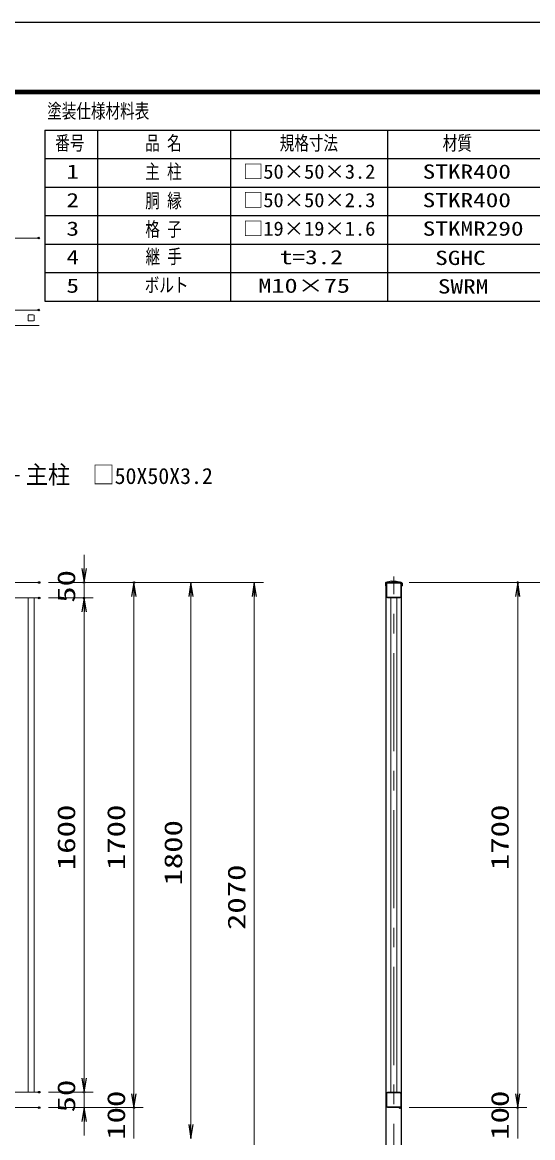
# Model space of a CAD drawing. Units: millimetres, scale not verified. Extents: x -4200 to 4200, y -2970 to 2970.
# Drawn here: x -903 to 750, y -641 to 2970 of the extents above; entities that cross this region are included whole.
import ezdxf
from ezdxf.enums import TextEntityAlignment as Align

# ---------------------------------------------------------------- set-up
doc = ezdxf.new("R2010")
doc.units = ezdxf.units.MM
doc.header["$LTSCALE"] = 10
doc.header["$PDMODE"] = 32
doc.header["$PDSIZE"] = 5
for name, pattern in [('USER1', [0.375, 0.25, -0.125]), ('USER2', [1.125, 0.75, -0.125, 0.125, -0.125]), ('USER3', [50.8, 31.75, -6.35, 6.35, -6.35])]:
    doc.linetypes.add(name, pattern=pattern)
for name, color, linetype, lineweight in [('0-0_D-STR-TXT', 7, 'Continuous', 25), ('0-2_D-MTR-FRAM', 7, 'Continuous', 25), ('0-3_D-STR2', 7, 'Continuous', 13), ('0-5_D-STR1', 1, 'Continuous', 25), ('0-6_D-BMK', 2, 'USER2', 13), ('0-7_D-STR-DIM', 7, 'Continuous', 13), ('0-8_0', 7, 'Continuous', 25), ('0-D_D-TTL', 7, 'Continuous', 25)]:
    doc.layers.add(name, color=color, linetype=linetype, lineweight=lineweight)
doc.layers.add('0-1_D-MTR-TXT', color=7, linetype='Continuous')
doc.layers.add('0-9_Defpoints', color=8, linetype='Continuous')
doc.styles.add('ＭＳ ゴシック', font='')
doc.styles.add('ＭＳ Ｐゴシック', font='')
doc.styles.get('ＭＳ ゴシック').set_extended_font_data('MS Gothic')
doc.styles.get('ＭＳ Ｐゴシック').set_extended_font_data('MS PGothic')

# ---------------------------------------------------------------- blocks, each defined once
blk = doc.blocks.new('DARROWS')
at = {"layer": '0-8_0'}
blk.add_line((0, 0), (-9.991, 0), dxfattribs=at)
blk.add_lwpolyline([(-10, -1.667), (0, 0), (-10, 1.667)], dxfattribs=at)
blk = doc.blocks.new('MLeader9')
at = {"layer": '0-0_D-STR-TXT'}
blk.add_lwpolyline([(-1229.04, 991.81), (-1020.72, 1502.55), (-912.72, 1502.55)], dxfattribs=at)
blk.add_solid([(-1220.7, 988.41), (-1237.37, 995.21), (-1249.43, 941.81)], dxfattribs=at)
at = {"layer": '0-0_D-STR-TXT', "style": 'ＭＳ Ｐゴシック', "width": 0.9}
blk.add_text('主柱\u3000□', height=58.56, dxfattribs=at).set_placement((-891.87, 1458.63), align=Align.BOTTOM_LEFT)
at = {"layer": '0-0_D-STR-TXT', "style": 'ＭＳ ゴシック'}
blk.add_text('50X50X3.2', height=51.95, dxfattribs=at).set_placement((-604.16, 1459.9), align=Align.BOTTOM_LEFT)

msp = doc.modelspace()

# ---------------------------------------------------------------- linework, layer by layer
at = {"layer": '0-2_D-MTR-FRAM'}
for p, q in [((-829.73, 2621.29), (-829.73, 2067.4)), ((-829.73, 2621.29), (1516.11, 2621.29)), ((-659.22, 2621.29), (-659.22, 2067.4)), ((-228.45, 2621.29), (-228.45, 2067.4)), ((279.13, 2621.29), (279.13, 2067.4)), ((-829.73, 2528.98), (1516.11, 2528.98)), ((-829.73, 2436.66), (1516.11, 2436.66)), ((-829.73, 2344.35), (1516.11, 2344.35)), ((-829.73, 2252.03), (1516.11, 2252.03)), ((-829.73, 2159.72), (1516.11, 2159.72)), ((-829.73, 2067.4), (1516.11, 2067.4))]:
    msp.add_line(p, q, dxfattribs=at)
at = {"layer": '0-3_D-STR2', "linetype": 'USER1'}
for p, q in [((-883.93, 2023.16), (-864.93, 2023.16)), ((-883.93, 2004.16), (-883.93, 2023.16)), ((-864.93, 2004.16), (-864.93, 2023.16)), ((-883.93, 2004.16), (-864.93, 2004.16))]:
    msp.add_line(p, q, dxfattribs=at)
at = {"layer": '0-3_D-STR2'}
for p, q in [((-1216.43, 1988.66), (-848.5, 1988.66)), ((-1216.43, 1156.54), (-848.5, 1156.54)), ((279.39, 1156.54), (320.19, 1156.54)), ((274.79, 1111.14), (274.79, 1151.94)), ((277.09, 1111.14), (277.09, 1151.94)), ((279.39, 1154.24), (320.19, 1154.24)), ((322.49, 1111.14), (322.49, 1151.94)), ((324.79, 1111.14), (324.79, 1151.94)), ((-1217.43, 1106.54), (-848.5, 1106.54)), ((-883.93, -493.46), (-883.93, 1106.54)), ((-864.93, -493.46), (-864.93, 1106.54)), ((279.39, 1108.84), (320.19, 1108.84)), ((279.39, 1106.54), (320.19, 1106.54)), ((290.29, -493.46), (290.29, 1106.54)), ((309.29, -493.46), (309.29, 1106.54)), ((-1216.43, -493.46), (-848.5, -493.46)), ((274.79, -538.86), (274.79, -498.06)), ((277.09, -538.86), (277.09, -498.06)), ((279.39, -493.46), (320.19, -493.46)), ((279.39, -495.76), (320.19, -495.76)), ((322.49, -538.86), (322.49, -498.06)), ((324.79, -538.86), (324.79, -498.06)), ((279.39, -541.16), (320.19, -541.16)), ((-1217.43, -543.46), (-848.5, -543.46)), ((279.39, -543.46), (320.19, -543.46))]:
    msp.add_line(p, q, dxfattribs=at)
msp.add_lwpolyline([(-1216.43, 1988.66), (-1216.43, 2038.66), (-848.5, 2038.66)], dxfattribs=at)
for centre, radius, start, end in [((279.39, 1151.94), 4.6, 90, 180), ((320.19, 1151.94), 4.6, 0, 90), ((279.39, 1151.94), 2.3, 90, 180), ((320.19, 1151.94), 2.3, 0, 90), ((279.39, 1111.14), 4.6, 180, 270), ((279.39, 1111.14), 2.3, 180, 270), ((320.19, 1111.14), 4.6, 270, 0), ((320.19, 1111.14), 2.3, 270, 0), ((279.39, -498.06), 4.6, 90, 180), ((279.39, -498.06), 2.3, 90, 180), ((320.19, -498.06), 4.6, 0, 90), ((320.19, -498.06), 2.3, 0, 90), ((279.39, -538.86), 4.6, 180, 270), ((279.39, -538.86), 2.3, 180, 270), ((320.19, -538.86), 4.6, 270, 0), ((320.19, -538.86), 2.3, 270, 0)]:
    msp.add_arc(centre, radius, start, end, dxfattribs=at)
at = {"layer": '0-5_D-STR1'}
for p, q in [((292.29, 1160.54), (274.5, 1156.45)), ((274.79, 1156.54), (324.79, 1156.54)), ((292.29, 1160.54), (307.29, 1160.54)), ((307.29, 1160.54), (325.08, 1156.45)), ((272.95, 1154.54), (272.79, 1145.54)), ((272.79, 1145.54), (274.79, 1145.54)), ((274.79, -913.46), (274.79, 1145.54)), ((324.79, -913.46), (324.79, 1145.54)), ((324.79, 1145.54), (326.79, 1145.54)), ((326.64, 1154.54), (326.79, 1145.54))]:
    msp.add_line(p, q, dxfattribs=at)
for centre, start, end in [((274.95, 1154.5), 102.93782, 179), ((324.64, 1154.5), 1, 77.06218)]:
    msp.add_arc(centre, 2, start, end, dxfattribs=at)
at = {"layer": '0-6_D-BMK', "linetype": 'USER3'}
msp.add_line((299.79, -913.46), (299.79, 1176.54), dxfattribs=at)
at = {"layer": '0-7_D-STR-DIM'}
for p, q in [((-1204.43, 2271.83), (-850.1, 2271.83)), ((-703.19, 1201.54), (-703.19, 1246.54)), ((-818.5, 1156.54), (-511.81, 1156.54)), ((-818.5, 1156.54), (-326.89, 1156.54)), ((-818.5, 1156.54), (-121.8, 1156.54)), ((-818.5, 1156.54), (-673.19, 1156.54)), ((-703.19, 1106.54), (-703.19, 1156.54)), ((350.19, 1156.54), (731.11, 1156.54)), ((350.19, 1156.54), (893.91, 1156.54)), ((-818.5, 1106.54), (-673.19, 1106.54)), ((-818.5, 1106.54), (-673.19, 1106.54)), ((-541.81, -498.46), (-541.81, 1111.54)), ((-356.89, 1111.54), (-356.89, -598.46)), ((-151.8, 1111.54), (-151.8, -868.46)), ((701.11, -498.46), (701.11, 1111.54)), ((-703.19, -448.46), (-703.19, 1061.54)), ((-703.19, 1061.54), (-703.19, 1016.54)), ((-703.19, -448.46), (-703.19, -403.46)), ((-541.81, -498.46), (-541.81, -453.46)), ((701.11, -498.46), (701.11, -453.46)), ((-818.5, -493.46), (-673.19, -493.46)), ((-818.5, -493.46), (-673.19, -493.46)), ((-703.19, -543.46), (-703.19, -493.46)), ((-818.5, -543.46), (-511.81, -543.46)), ((-818.5, -543.46), (-511.81, -543.46)), ((-818.5, -543.46), (-673.19, -543.46)), ((-541.81, -643.46), (-541.81, -543.46)), ((350.19, -543.46), (731.11, -543.46)), ((350.19, -543.46), (731.11, -543.46)), ((701.11, -643.46), (701.11, -543.46)), ((-703.19, -588.46), (-703.19, -633.46))]:
    msp.add_line(p, q, dxfattribs=at)
at = {"layer": '0-9_Defpoints'}
for p in [(-850.1, 2271.83), (-850.1, 2038.66), (-848.5, 1156.54), (-703.19, 1156.54), (-541.81, 1156.54), (320.19, 1156.54), (701.11, 1156.54), (-848.5, 1106.54), (-703.19, 1106.54), (-848.5, -493.46), (-703.19, -493.46), (-848.5, -543.46), (-541.81, -543.46), (320.19, -543.46), (701.11, -543.46)]:
    msp.add_point(p, dxfattribs=at)
at = {"layer": '0-D_D-TTL', "color": 2}
msp.add_lwpolyline([(-4199.68, 2970.23), (4200.32, 2970.23), (4200.32, -2969.77), (-4199.68, -2969.77)], close=True, dxfattribs=at)
at = {"layer": '0-D_D-TTL'}
for points in [[(-3929.68, 2750.23), (3930.32, 2750.23), (3930.32, -2749.77), (-3929.68, -2749.77)], [(-3927.18, 2747.73), (3927.82, 2747.73), (3927.82, -2747.27), (-3927.18, -2747.27)], [(-3924.68, 2745.23), (3925.32, 2745.23), (3925.32, -2744.77), (-3924.68, -2744.77)], [(-3922.18, 2742.73), (3922.82, 2742.73), (3922.82, -2742.27), (-3922.18, -2742.27)], [(-3919.68, 2740.23), (3920.32, 2740.23), (3920.32, -2739.77), (-3919.68, -2739.77)]]:
    msp.add_lwpolyline(points, close=True, dxfattribs=at)

# ---------------------------------------------------------------- block references
at = {"layer": '0-0_D-STR-TXT'}
msp.add_blockref('MLeader9', (0, 0), dxfattribs=at)
at = {"layer": '0-7_D-STR-DIM', "xscale": 4.5, "yscale": 4.5}
for p, rotation in [((-703.19, 1156.54), 270), ((-541.81, 1156.54), 90), ((-356.89, 1156.54), 90), ((-151.8, 1156.54), 90), ((701.11, 1156.54), 90), ((-703.19, 1106.54), 90), ((-703.19, 1106.54), 90), ((-703.19, -493.46), 270), ((-703.19, -493.46), 270), ((-541.81, -543.46), 270), ((-541.81, -543.46), 270), ((701.11, -543.46), 270), ((701.11, -543.46), 270), ((-703.19, -543.46), 90), ((-356.89, -643.46), 270)]:
    msp.add_blockref('DARROWS', p, dxfattribs=dict(at, rotation=rotation))

# ---------------------------------------------------------------- texts
at = {"layer": '0-1_D-MTR-TXT', "style": 'ＭＳ ゴシック'}
for s, height, width, p in [('塗装仕様材料表', 46.19, 0.75, (-822.6, 2646.01)), ('番号', 46.19, 0.75, (-796.52, 2542.32)), ('品 名', 46.19, 0.75, (-505.18, 2542.32)), ('規格寸法', 46.19, 0.75, (-69.61, 2542.32)), ('材質', 46.19, 0.75, (458.51, 2542.32)), ('1', 46.19, 1.3, (-760.35, 2450)), ('主 柱', 46.19, 0.75, (-505.18, 2450)), ('□50×50×3.2', 46.19, 1.05, (-188.79, 2450)), ('STKR400', 46.19, 1.3, (393.45, 2450)), ('胴 縁', 46.19, 0.75, (-504.87, 2355.84)), ('□50×50×2.3', 46.19, 1.05, (-188.79, 2357.69)), ('2', 46.19, 1.3, (-760.35, 2357.69)), ('STKR400', 46.19, 1.3, (393.45, 2357.69)), ('3', 46.19, 1.3, (-760.35, 2265.37)), ('格 子', 46.19, 0.75, (-504.87, 2263.53)), ('□19×19×1.6', 46.19, 1.05, (-188.79, 2265.37)), ('STKMR290', 46.19, 1.3, (393.45, 2265.37)), ('継 手', 46.19, 0.75, (-504.03, 2174.9)), ('4', 46.19, 1.3, (-760.35, 2173.06)), ('t=3.2', 46.19, 1.3, (-69.14, 2173.06)), ('SGHC', 46.19, 1.3, (433.92, 2170.66)), ('5', 46.19, 1.3, (-760.35, 2080.74)), ('ボルト', 46.19, 0.75, (-506.7, 2082.59)), ('M10×75', 46.18, 1.35, (-138.82, 2080.74)), ('SWRM', 46.19, 1.3, (442.67, 2078.35))]:
    msp.add_text(s, height=height, dxfattribs=dict(at, width=width)).set_placement(p, align=Align.BOTTOM_LEFT)
at = {"layer": '0-7_D-STR-DIM', "style": 'ＭＳ ゴシック', "width": 1.35}
for s, p in [('50', (-714.59, 1091.04)), ('1600', (-714.59, 225.54)), ('1700', (-553.21, 225.54)), ('1700', (689.71, 225.54)), ('1800', (-368.29, 175.54)), ('2070', (-163.2, 31.54)), ('50', (-714.59, -558.96)), ('100', (-553.21, -647.46)), ('100', (689.71, -647.46))]:
    msp.add_text(s, height=57.7, rotation=90, dxfattribs=at).set_placement(p, align=Align.BOTTOM_LEFT)

doc.saveas('drawing.dxf')
